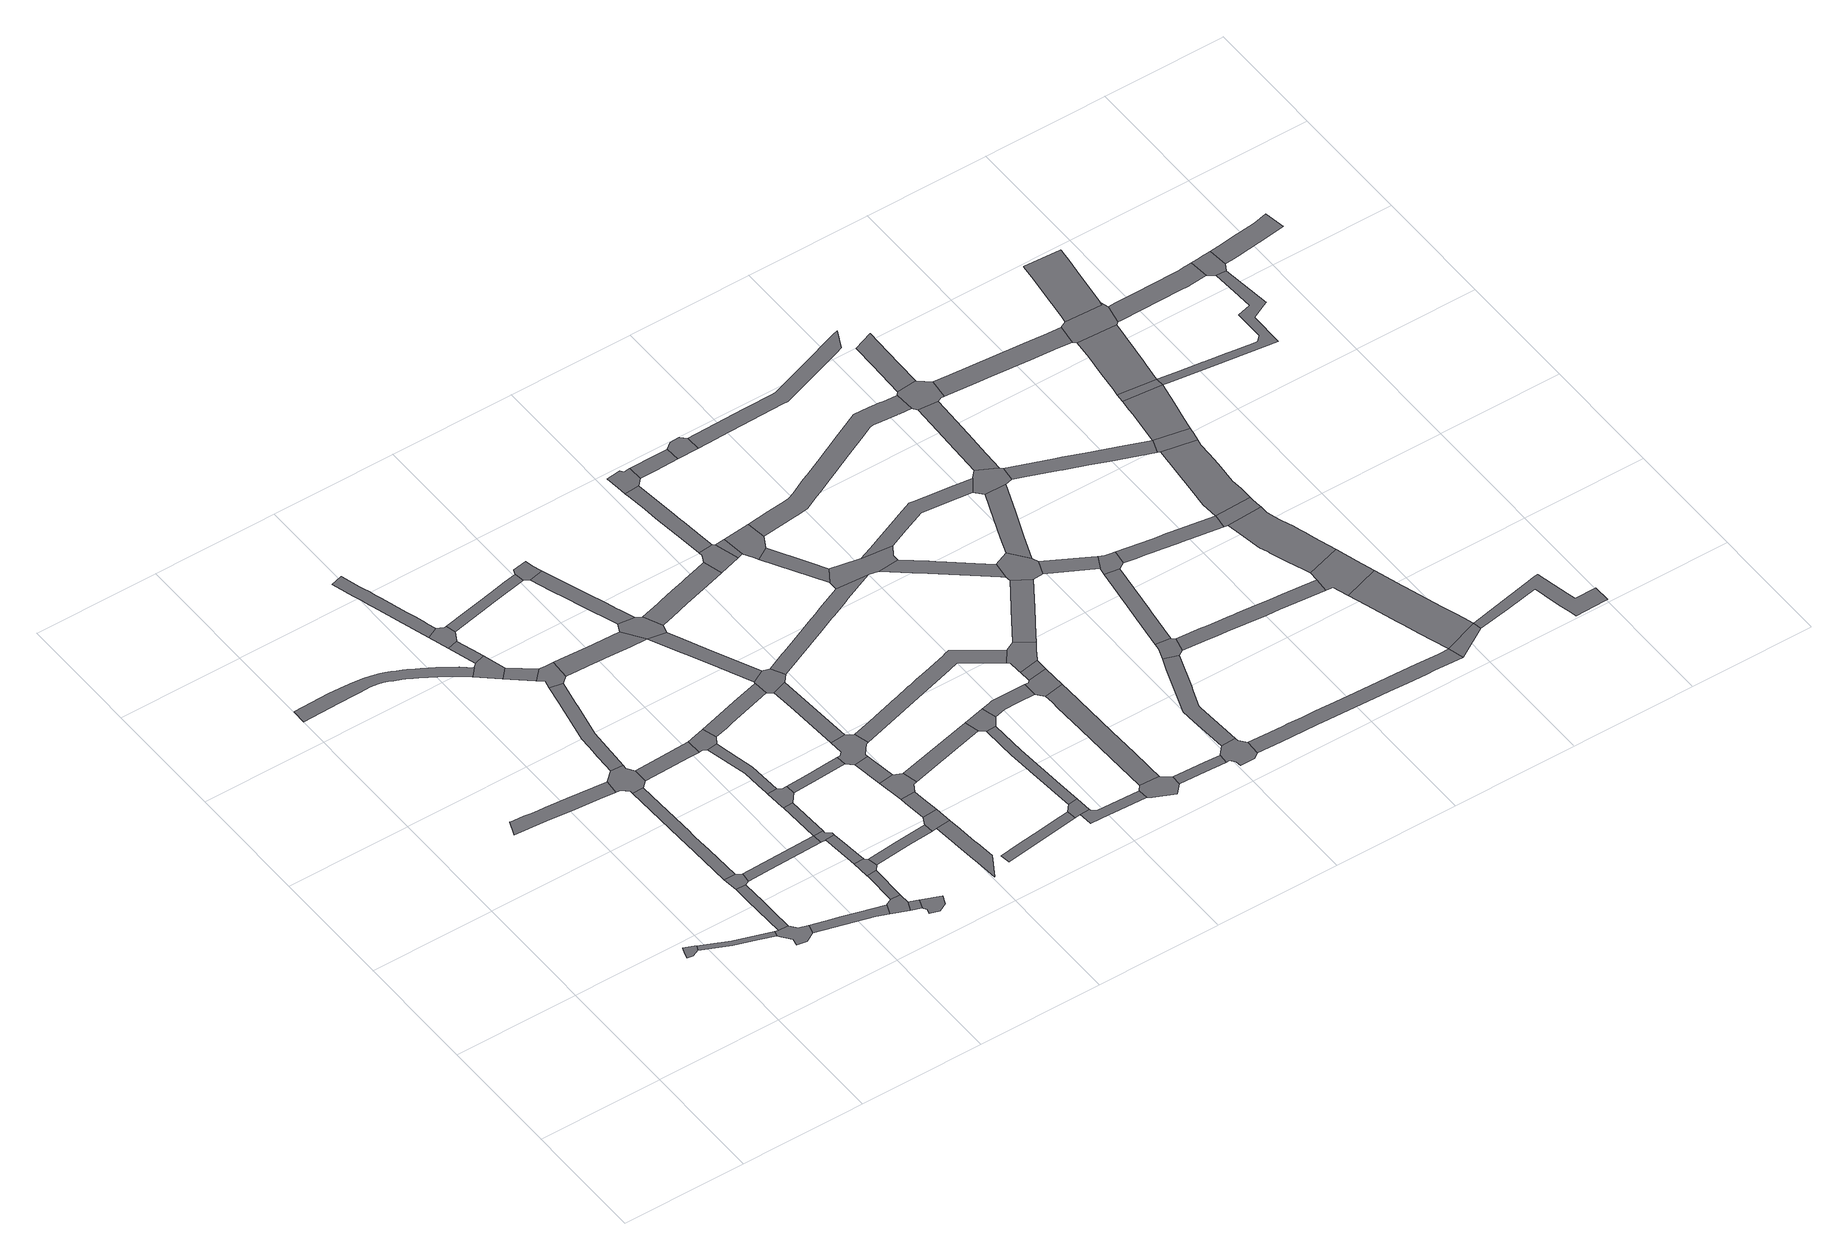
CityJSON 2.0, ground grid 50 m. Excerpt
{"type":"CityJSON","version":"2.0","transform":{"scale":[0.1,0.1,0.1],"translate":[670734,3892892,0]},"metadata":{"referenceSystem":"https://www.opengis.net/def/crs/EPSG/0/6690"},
"CityObjects":{
"road1":{"type":"Road","attributes":{"function":"9","usage":"9","RoadStructureAttribute.widthType":"9","RoadStructureAttribute.width":-9999,"RoadStructureAttribute.sectionType":"9"},"geometry":[{"type":"MultiSurface","lod":"1","boundaries":[[[0,1,2,3,4,5,6]]]}]},
"road2":{"type":"Road","attributes":{"function":"9","usage":"9","RoadStructureAttribute.widthType":"4","RoadStructureAttribute.width":3.48,"RoadStructureAttribute.sectionType":"1"},"geometry":[{"type":"MultiSurface","lod":"1","boundaries":[[[7,8,3,2,9,10,11,12]]]}]},
"road3":{"type":"Road","attributes":{"function":"9","usage":"9","RoadStructureAttribute.widthType":"2","RoadStructureAttribute.width":6.13,"RoadStructureAttribute.sectionType":"1"},"geometry":[{"type":"MultiSurface","lod":"1","boundaries":[[[13,14,15,16,17,18,19,20,21,22,23,24,25]]]}]},
"road4":{"type":"Road","attributes":{"function":"9","usage":"9","RoadStructureAttribute.widthType":"9","RoadStructureAttribute.width":-9999,"RoadStructureAttribute.sectionType":"9"},"geometry":[{"type":"MultiSurface","lod":"1","boundaries":[[[12,11,26,27,28,29,30,31,32,33]]]}]},
"road5":{"type":"Road","attributes":{"function":"9","usage":"9","RoadStructureAttribute.widthType":"3","RoadStructureAttribute.width":4.16,"RoadStructureAttribute.sectionType":"1"},"geometry":[{"type":"MultiSurface","lod":"1","boundaries":[[[32,34,35,36,37,38,39,33]]]}]},
"road6":{"type":"Road","attributes":{"function":"9","usage":"9","RoadStructureAttribute.widthType":"2","RoadStructureAttribute.width":7.08,"RoadStructureAttribute.sectionType":"1"},"geometry":[{"type":"MultiSurface","lod":"1","boundaries":[[[40,41,42,43,44,45,46,47,48,49,50,51,52,53,54,55,56,57,58,59,60,61,62,63,64,65,66,67,68,69,70,71,72,73,74,75,76,77]]]}]},
"road7":{"type":"Road","attributes":{"function":"9","usage":"9","RoadStructureAttribute.widthType":"9","RoadStructureAttribute.width":-9999,"RoadStructureAttribute.sectionType":"9"},"geometry":[{"type":"MultiSurface","lod":"1","boundaries":[[[78,37,36,79,80,81]]]}]},
"road8":{"type":"Road","attributes":{"function":"9","usage":"9","RoadStructureAttribute.widthType":"3","RoadStructureAttribute.width":4.16,"RoadStructureAttribute.sectionType":"1"},"geometry":[{"type":"MultiSurface","lod":"1","boundaries":[[[82,83,84,85,86,87,88,89,90,91,78,81]]]}]},
"road9":{"type":"Road","attributes":{"function":"9","usage":"9","RoadStructureAttribute.widthType":"4","RoadStructureAttribute.width":3.48,"RoadStructureAttribute.sectionType":"1"},"geometry":[{"type":"MultiSurface","lod":"1","boundaries":[[[92,93,94,30,29,95,96,97]]]}]},
"road10":{"type":"Road","attributes":{"function":"9","usage":"9","RoadStructureAttribute.widthType":"9","RoadStructureAttribute.width":-9999,"RoadStructureAttribute.sectionType":"9"},"geometry":[{"type":"MultiSurface","lod":"1","boundaries":[[[98,99,100,101,102,18,17,103,104,88,87]]]}]},
"road11":{"type":"Road","attributes":{"function":"9","usage":"9","RoadStructureAttribute.widthType":"4","RoadStructureAttribute.width":3.91,"RoadStructureAttribute.sectionType":"1"},"geometry":[{"type":"MultiSurface","lod":"1","boundaries":[[[80,79,105,106,107,108]]]}]},
"road12":{"type":"Road","attributes":{"function":"9","usage":"9","RoadStructureAttribute.widthType":"9","RoadStructureAttribute.width":-9999,"RoadStructureAttribute.sectionType":"9"},"geometry":[{"type":"MultiSurface","lod":"1","boundaries":[[[109,97,96,110,111,112]]]}]},
"road13":{"type":"Road","attributes":{"function":"9","usage":"9","RoadStructureAttribute.widthType":"3","RoadStructureAttribute.width":4.77,"RoadStructureAttribute.sectionType":"1"},"geometry":[{"type":"MultiSurface","lod":"1","boundaries":[[[113,114,115,116,117,118,119,102,101,120,121,122,123]]]}]},
"road14":{"type":"Road","attributes":{"function":"9","usage":"9","RoadStructureAttribute.widthType":"9","RoadStructureAttribute.width":-9999,"RoadStructureAttribute.sectionType":"9"},"geometry":[{"type":"MultiSurface","lod":"1","boundaries":[[[124,40,77,125,126,127]]]}]},
"road15":{"type":"Road","attributes":{"function":"9","usage":"9","RoadStructureAttribute.widthType":"4","RoadStructureAttribute.width":3.48,"RoadStructureAttribute.sectionType":"1"},"geometry":[{"type":"MultiSurface","lod":"1","boundaries":[[[128,129,111,110]]]}]},
"road16":{"type":"Road","attributes":{"function":"9","usage":"9","RoadStructureAttribute.widthType":"4","RoadStructureAttribute.width":3.76,"RoadStructureAttribute.sectionType":"1"},"geometry":[{"type":"MultiSurface","lod":"1","boundaries":[[[130,131,132,109,112]]]}]},
"road17":{"type":"Road","attributes":{"function":"9","usage":"9","RoadStructureAttribute.widthType":"3","RoadStructureAttribute.width":5,"RoadStructureAttribute.sectionType":"1"},"geometry":[{"type":"MultiSurface","lod":"1","boundaries":[[[133,134,135,124,127]]]}]},
"road18":{"type":"Road","attributes":{"function":"9","usage":"9","RoadStructureAttribute.widthType":"3","RoadStructureAttribute.width":5,"RoadStructureAttribute.sectionType":"1"},"geometry":[{"type":"MultiSurface","lod":"1","boundaries":[[[136,137,138,139,140,141,142,143,144,145,146,147,148,149,150,151,152,153,154]]]}]},
"road19":{"type":"Road","attributes":{"function":"9","usage":"9","RoadStructureAttribute.widthType":"2","RoadStructureAttribute.width":6.13,"RoadStructureAttribute.sectionType":"1"},"geometry":[{"type":"MultiSurface","lod":"1","boundaries":[[[155,156,157,158,159,160,99,98]]]}]},
"road20":{"type":"Road","attributes":{"function":"9","usage":"9","RoadStructureAttribute.widthType":"9","RoadStructureAttribute.width":-9999,"RoadStructureAttribute.sectionType":"9"},"geometry":[{"type":"MultiSurface","lod":"1","boundaries":[[[161,162,163,142,141,135,134]]]}]},
"road21":{"type":"Road","attributes":{"function":"9","usage":"9","RoadStructureAttribute.widthType":"9","RoadStructureAttribute.width":-9999,"RoadStructureAttribute.sectionType":"9"},"geometry":[{"type":"MultiSurface","lod":"1","boundaries":[[[164,165,129,128,166,167,168]]]}]},
"road22":{"type":"Road","attributes":{"function":"9","usage":"9","RoadStructureAttribute.widthType":"2","RoadStructureAttribute.width":7.08,"RoadStructureAttribute.sectionType":"1"},"geometry":[{"type":"MultiSurface","lod":"1","boundaries":[[[126,125,169,170,171]]]}]},
"road23":{"type":"Road","attributes":{"function":"9","usage":"9","RoadStructureAttribute.widthType":"9","RoadStructureAttribute.width":-9999,"RoadStructureAttribute.sectionType":"9"},"geometry":[{"type":"MultiSurface","lod":"1","boundaries":[[[172,173,174,175,131,130]]]}]},
"road24":{"type":"Road","attributes":{"function":"9","usage":"9","RoadStructureAttribute.widthType":"4","RoadStructureAttribute.width":3.76,"RoadStructureAttribute.sectionType":"1"},"geometry":[{"type":"MultiSurface","lod":"1","boundaries":[[[175,174,176,177,178,179]]]}]},
"road25":{"type":"Road","attributes":{"function":"9","usage":"9","RoadStructureAttribute.widthType":"9","RoadStructureAttribute.width":-9999,"RoadStructureAttribute.sectionType":"9"},"geometry":[{"type":"MultiSurface","lod":"1","boundaries":[[[180,179,178,181,182,183,107,106]]]}]},
"road26":{"type":"Road","attributes":{"function":"9","usage":"9","RoadStructureAttribute.widthType":"4","RoadStructureAttribute.width":3.91,"RoadStructureAttribute.sectionType":"1"},"geometry":[{"type":"MultiSurface","lod":"1","boundaries":[[[184,107,183,185,186]]]}]},
"road27":{"type":"Road","attributes":{"function":"9","usage":"9","RoadStructureAttribute.widthType":"9","RoadStructureAttribute.width":-9999,"RoadStructureAttribute.sectionType":"9"},"geometry":[{"type":"MultiSurface","lod":"1","boundaries":[[[187,188,189,190,171,170,191,113,123]]]}]},
"road28":{"type":"Road","attributes":{"function":"9","usage":"9","RoadStructureAttribute.widthType":"9","RoadStructureAttribute.width":-9999,"RoadStructureAttribute.sectionType":"9"},"geometry":[{"type":"MultiSurface","lod":"1","boundaries":[[[185,192,193,194,195,196,197,186]]]}]},
"road29":{"type":"Road","attributes":{"function":"9","usage":"9","RoadStructureAttribute.widthType":"4","RoadStructureAttribute.width":3.91,"RoadStructureAttribute.sectionType":"1"},"geometry":[{"type":"MultiSurface","lod":"1","boundaries":[[[198,199,200,201,196,195,202,203,204]]]}]},
"road30":{"type":"Road","attributes":{"function":"9","usage":"9","RoadStructureAttribute.widthType":"9","RoadStructureAttribute.width":-9999,"RoadStructureAttribute.sectionType":"9"},"geometry":[{"type":"MultiSurface","lod":"1","boundaries":[[[205,159,158,206,198,204,207,208]]]}]},
"road31":{"type":"Road","attributes":{"function":"9","usage":"9","RoadStructureAttribute.widthType":"4","RoadStructureAttribute.width":3.39,"RoadStructureAttribute.sectionType":"1"},"geometry":[{"type":"MultiSurface","lod":"1","boundaries":[[[209,173,172,210,211,212,213]]]}]},
"road32":{"type":"Road","attributes":{"function":"9","usage":"9","RoadStructureAttribute.widthType":"4","RoadStructureAttribute.width":3.52,"RoadStructureAttribute.sectionType":"1"},"geometry":[{"type":"MultiSurface","lod":"1","boundaries":[[[214,215,216,217,218,219,220,162,161,221,222,223]]]}]},
"road33":{"type":"Road","attributes":{"function":"9","usage":"9","RoadStructureAttribute.widthType":"4","RoadStructureAttribute.width":3.4,"RoadStructureAttribute.sectionType":"1"},"geometry":[{"type":"MultiSurface","lod":"1","boundaries":[[[224,225,193,192,226,227,228]]]}]},
"road34":{"type":"Road","attributes":{"function":"9","usage":"9","RoadStructureAttribute.widthType":"2","RoadStructureAttribute.width":7.08,"RoadStructureAttribute.sectionType":"1"},"geometry":[{"type":"MultiSurface","lod":"1","boundaries":[[[229,230,188,187,231,232,233,234,235,236,237,238,239,240]]]}]},
"road35":{"type":"Road","attributes":{"function":"9","usage":"9","RoadStructureAttribute.widthType":"2","RoadStructureAttribute.width":6.01,"RoadStructureAttribute.sectionType":"1"},"geometry":[{"type":"MultiSurface","lod":"1","boundaries":[[[241,242,243,244,245,246,247,248,249]]]}]},
"road36":{"type":"Road","attributes":{"function":"9","usage":"9","RoadStructureAttribute.widthType":"2","RoadStructureAttribute.width":6.13,"RoadStructureAttribute.sectionType":"1"},"geometry":[{"type":"MultiSurface","lod":"1","boundaries":[[[250,251,252,208,207,253,254,255]]]}]},
"road37":{"type":"Road","attributes":{"function":"9","usage":"9","RoadStructureAttribute.widthType":"9","RoadStructureAttribute.width":-9999,"RoadStructureAttribute.sectionType":"9"},"geometry":[{"type":"MultiSurface","lod":"1","boundaries":[[[256,257,258,213,212,259,246,245]]]}]},
"road38":{"type":"Road","attributes":{"function":"9","usage":"9","RoadStructureAttribute.widthType":"2","RoadStructureAttribute.width":6.01,"RoadStructureAttribute.sectionType":"1"},"geometry":[{"type":"MultiSurface","lod":"1","boundaries":[[[260,258,257,261,262,263]]]}]},
"road39":{"type":"Road","attributes":{"function":"9","usage":"9","RoadStructureAttribute.widthType":"9","RoadStructureAttribute.width":-9999,"RoadStructureAttribute.sectionType":"9"},"geometry":[{"type":"MultiSurface","lod":"1","boundaries":[[[262,264,265,266,267,268,263]]]}]},
"road40":{"type":"Road","attributes":{"function":"9","usage":"9","RoadStructureAttribute.widthType":"2","RoadStructureAttribute.width":6.01,"RoadStructureAttribute.sectionType":"1"},"geometry":[{"type":"MultiSurface","lod":"1","boundaries":[[[268,267,269,270,271]]]}]},
"road41":{"type":"Road","attributes":{"function":"9","usage":"9","RoadStructureAttribute.widthType":"9","RoadStructureAttribute.width":-9999,"RoadStructureAttribute.sectionType":"9"},"geometry":[{"type":"MultiSurface","lod":"1","boundaries":[[[272,273,274,275,214,223,276]]]}]},
"road42":{"type":"Road","attributes":{"function":"9","usage":"9","RoadStructureAttribute.widthType":"9","RoadStructureAttribute.width":-9999,"RoadStructureAttribute.sectionType":"9"},"geometry":[{"type":"MultiSurface","lod":"1","boundaries":[[[270,277,278,279,280,281,282,283,284,228,227,271]]]}]},
"road43":{"type":"Road","attributes":{"function":"9","usage":"9","RoadStructureAttribute.widthType":"3","RoadStructureAttribute.width":5.71,"RoadStructureAttribute.sectionType":"1"},"geometry":[{"type":"MultiSurface","lod":"1","boundaries":[[[285,286,287,288,289,272,276,290,291,292,293,294]]]}]},
"road44":{"type":"Road","attributes":{"function":"9","usage":"9","RoadStructureAttribute.widthType":"9","RoadStructureAttribute.width":-9999,"RoadStructureAttribute.sectionType":"9"},"geometry":[{"type":"MultiSurface","lod":"1","boundaries":[[[295,294,293,240,239,296,297]]]}]},
"road45":{"type":"Road","attributes":{"function":"9","usage":"9","RoadStructureAttribute.widthType":"3","RoadStructureAttribute.width":5.24,"RoadStructureAttribute.sectionType":"1"},"geometry":[{"type":"MultiSurface","lod":"1","boundaries":[[[298,299,300,301,302,296,239,303,304,305,306]]]}]},
"road46":{"type":"Road","attributes":{"function":"9","usage":"9","RoadStructureAttribute.widthType":"2","RoadStructureAttribute.width":6.01,"RoadStructureAttribute.sectionType":"1"},"geometry":[{"type":"MultiSurface","lod":"1","boundaries":[[[307,282,281,308,309]]]}]},
"road47":{"type":"Road","attributes":{"function":"9","usage":"9","RoadStructureAttribute.widthType":"4","RoadStructureAttribute.width":3.57,"RoadStructureAttribute.sectionType":"1"},"geometry":[{"type":"MultiSurface","lod":"1","boundaries":[[[310,311,312,313,314,315,316,317]]]}]},
"road48":{"type":"Road","attributes":{"function":"9","usage":"9","RoadStructureAttribute.widthType":"9","RoadStructureAttribute.width":-9999,"RoadStructureAttribute.sectionType":"9"},"geometry":[{"type":"MultiSurface","lod":"1","boundaries":[[[309,308,318,319,298,306,250,255]]]}]},
"road49":{"type":"Road","attributes":{"function":"9","usage":"9","RoadStructureAttribute.widthType":"3","RoadStructureAttribute.width":5.46,"RoadStructureAttribute.sectionType":"1"},"geometry":[{"type":"MultiSurface","lod":"1","boundaries":[[[320,321,322,323,266,265]]]}]},
"road50":{"type":"Road","attributes":{"function":"9","usage":"9","RoadStructureAttribute.widthType":"2","RoadStructureAttribute.width":7.08,"RoadStructureAttribute.sectionType":"1"},"geometry":[{"type":"MultiSurface","lod":"1","boundaries":[[[297,324,325,326,327,328,329,330,331,332,333,334,335,295]]]}]},
"road51":{"type":"Road","attributes":{"function":"9","usage":"9","RoadStructureAttribute.widthType":"9","RoadStructureAttribute.width":-9999,"RoadStructureAttribute.sectionType":"9"},"geometry":[{"type":"MultiSurface","lod":"1","boundaries":[[[336,337,338,339,340,310,317]]]}]},
"road52":{"type":"Road","attributes":{"function":"9","usage":"9","RoadStructureAttribute.widthType":"4","RoadStructureAttribute.width":3.89,"RoadStructureAttribute.sectionType":"1"},"geometry":[{"type":"MultiSurface","lod":"1","boundaries":[[[339,341,342,343,344,345,346,347,348,349,350,340]]]}]},
"road53":{"type":"Road","attributes":{"function":"9","usage":"9","RoadStructureAttribute.widthType":"4","RoadStructureAttribute.width":3.89,"RoadStructureAttribute.sectionType":"1"},"geometry":[{"type":"MultiSurface","lod":"1","boundaries":[[[351,352,353,354,355,356,357,338,337]]]}]},
"road54":{"type":"Road","attributes":{"function":"9","usage":"9","RoadStructureAttribute.widthType":"9","RoadStructureAttribute.width":-9999,"RoadStructureAttribute.sectionType":"9"},"geometry":[{"type":"MultiSurface","lod":"1","boundaries":[[[344,343,358,359,323,322]]]}]},
"road55":{"type":"Road","attributes":{"function":"9","usage":"9","RoadStructureAttribute.widthType":"3","RoadStructureAttribute.width":5.5,"RoadStructureAttribute.sectionType":"1"},"geometry":[{"type":"MultiSurface","lod":"1","boundaries":[[[360,361,362,363,364,365,366,367,368,369,370,371,372,373,374,375,280,279]]]}]},
"road56":{"type":"Road","attributes":{"function":"9","usage":"9","RoadStructureAttribute.widthType":"2","RoadStructureAttribute.width":6.13,"RoadStructureAttribute.sectionType":"1"},"geometry":[{"type":"MultiSurface","lod":"1","boundaries":[[[376,377,378,379,380,381,382,319,318,383,384,385,386,387,388,389,390,391]]]}]},
"road57":{"type":"Road","attributes":{"function":"9","usage":"9","RoadStructureAttribute.widthType":"9","RoadStructureAttribute.width":-9999,"RoadStructureAttribute.sectionType":"9"},"geometry":[{"type":"MultiSurface","lod":"1","boundaries":[[[392,393,394,395,329,328,396]]]}]},
"road58":{"type":"Road","attributes":{"function":"9","usage":"9","RoadStructureAttribute.widthType":"3","RoadStructureAttribute.width":5.88,"RoadStructureAttribute.sectionType":"1"},"geometry":[{"type":"MultiSurface","lod":"1","boundaries":[[[397,398,399,400,401,394,393,402,403,404,405,406]]]}]},
"road59":{"type":"Road","attributes":{"function":"9","usage":"9","RoadStructureAttribute.widthType":"9","RoadStructureAttribute.width":-9999,"RoadStructureAttribute.sectionType":"9"},"geometry":[{"type":"MultiSurface","lod":"1","boundaries":[[[407,408,392,396]]]}]},
"road60":{"type":"Road","attributes":{"function":"9","usage":"9","RoadStructureAttribute.widthType":"9","RoadStructureAttribute.width":-9999,"RoadStructureAttribute.sectionType":"9"},"geometry":[{"type":"MultiSurface","lod":"1","boundaries":[[[409,410,411,412,355,354,413,414]]]}]},
"road61":{"type":"Road","attributes":{"function":"9","usage":"9","RoadStructureAttribute.widthType":"3","RoadStructureAttribute.width":5.46,"RoadStructureAttribute.sectionType":"1"},"geometry":[{"type":"MultiSurface","lod":"1","boundaries":[[[415,416,417,359,358,418,419,420]]]}]},
"road62":{"type":"Road","attributes":{"function":"9","usage":"9","RoadStructureAttribute.widthType":"9","RoadStructureAttribute.width":-9999,"RoadStructureAttribute.sectionType":"9"},"geometry":[{"type":"MultiSurface","lod":"1","boundaries":[[[421,422,423,424,397,406,425,426]]]}]},
"road63":{"type":"Road","attributes":{"function":"9","usage":"9","RoadStructureAttribute.widthType":"9","RoadStructureAttribute.width":-9999,"RoadStructureAttribute.sectionType":"1"},"geometry":[{"type":"MultiSurface","lod":"1","boundaries":[[[427,408,407,428,429,430,431,432]]]}]},
"road64":{"type":"Road","attributes":{"function":"9","usage":"9","RoadStructureAttribute.widthType":"3","RoadStructureAttribute.width":5.16,"RoadStructureAttribute.sectionType":"1"},"geometry":[{"type":"MultiSurface","lod":"1","boundaries":[[[429,433,434,435,430]]]}]},
"road65":{"type":"Road","attributes":{"function":"9","usage":"9","RoadStructureAttribute.widthType":"2","RoadStructureAttribute.width":8.18,"RoadStructureAttribute.sectionType":"1"},"geometry":[{"type":"MultiSurface","lod":"1","boundaries":[[[436,437,438,439,440,441,442,443,444,445,446,447,448,412,411]]]}]},
"road66":{"type":"Road","attributes":{"function":"9","usage":"9","RoadStructureAttribute.widthType":"9","RoadStructureAttribute.width":-9999,"RoadStructureAttribute.sectionType":"9"},"geometry":[{"type":"MultiSurface","lod":"1","boundaries":[[[449,415,420,442,441,450,451]]]}]},
"road67":{"type":"Road","attributes":{"function":"9","usage":"9","RoadStructureAttribute.widthType":"4","RoadStructureAttribute.width":3.33,"RoadStructureAttribute.sectionType":"1"},"geometry":[{"type":"MultiSurface","lod":"1","boundaries":[[[409,452,453,454,455,410]]]}]},
"road68":{"type":"Road","attributes":{"function":"9","usage":"9","RoadStructureAttribute.widthType":"3","RoadStructureAttribute.width":5.76,"RoadStructureAttribute.sectionType":"1"},"geometry":[{"type":"MultiSurface","lod":"1","boundaries":[[[425,456,457,458,459,426]]]}]},
"road69":{"type":"Road","attributes":{"function":"9","usage":"9","RoadStructureAttribute.widthType":"2","RoadStructureAttribute.width":8.18,"RoadStructureAttribute.sectionType":"1"},"geometry":[{"type":"MultiSurface","lod":"1","boundaries":[[[451,450,460,461]]]}]},
"road70":{"type":"Road","attributes":{"function":"9","usage":"9","RoadStructureAttribute.widthType":"9","RoadStructureAttribute.width":-9999,"RoadStructureAttribute.sectionType":"9"},"geometry":[{"type":"MultiSurface","lod":"1","boundaries":[[[390,462,463,464,465,466,467,468,434,433,391]]]}]},
"road71":{"type":"Road","attributes":{"function":"9","usage":"9","RoadStructureAttribute.widthType":"9","RoadStructureAttribute.width":-9999,"RoadStructureAttribute.sectionType":"9"},"geometry":[{"type":"MultiSurface","lod":"1","boundaries":[[[460,469,470,471,472,365,364,473,474,461]]]}]},
"road72":{"type":"Road","attributes":{"function":"9","usage":"9","RoadStructureAttribute.widthType":"9","RoadStructureAttribute.width":-9999,"RoadStructureAttribute.sectionType":"9"},"geometry":[{"type":"MultiSurface","lod":"1","boundaries":[[[475,476,477,458,457,478]]]}]},
"road73":{"type":"Road","attributes":{"function":"9","usage":"9","RoadStructureAttribute.widthType":"9","RoadStructureAttribute.width":-9999,"RoadStructureAttribute.sectionType":"9"},"geometry":[{"type":"MultiSurface","lod":"1","boundaries":[[[454,453,479,480,481,482,483,484,485,486,487]]]}]},
"road74":{"type":"Road","attributes":{"function":"9","usage":"9","RoadStructureAttribute.widthType":"3","RoadStructureAttribute.width":5.01,"RoadStructureAttribute.sectionType":"1"},"geometry":[{"type":"MultiSurface","lod":"1","boundaries":[[[488,489,490,491,464,463,492,493,494,495,496,497]]]}]},
"road75":{"type":"Road","attributes":{"function":"9","usage":"9","RoadStructureAttribute.widthType":"2","RoadStructureAttribute.width":8.18,"RoadStructureAttribute.sectionType":"1"},"geometry":[{"type":"MultiSurface","lod":"1","boundaries":[[[498,499,500,472,471,501,502,503]]]}]},
"road76":{"type":"Road","attributes":{"function":"9","usage":"9","RoadStructureAttribute.widthType":"2","RoadStructureAttribute.width":6.03,"RoadStructureAttribute.sectionType":"1"},"geometry":[{"type":"MultiSurface","lod":"1","boundaries":[[[504,505,506,507,487,486,508,509,510,511,512]]]}]},
"road77":{"type":"Road","attributes":{"function":"9","usage":"9","RoadStructureAttribute.widthType":"2","RoadStructureAttribute.width":6.13,"RoadStructureAttribute.sectionType":"1"},"geometry":[{"type":"MultiSurface","lod":"1","boundaries":[[[513,514,515,516,517,518,519,520,521,522,523,467,466,524,525,526,527,528,529]]]}]},
"road78":{"type":"Road","attributes":{"function":"9","usage":"9","RoadStructureAttribute.widthType":"2","RoadStructureAttribute.width":7.08,"RoadStructureAttribute.sectionType":"1"},"geometry":[{"type":"MultiSurface","lod":"1","boundaries":[[[530,531,532,533,534,535,536,537,538,539,540,541,542,432,431,543,544,545,546,547,548,549,550,551,552,553,554,555,556,557,558,559,560,561,562]]]}]},
"road79":{"type":"Road","attributes":{"function":"9","usage":"9","RoadStructureAttribute.widthType":"9","RoadStructureAttribute.width":-9999,"RoadStructureAttribute.sectionType":"9"},"geometry":[{"type":"MultiSurface","lod":"1","boundaries":[[[563,564,497,496,498,503,565,566]]]}]},
"road80":{"type":"Road","attributes":{"function":"9","usage":"9","RoadStructureAttribute.widthType":"9","RoadStructureAttribute.width":-9999,"RoadStructureAttribute.sectionType":"9"},"geometry":[{"type":"MultiSurface","lod":"1","boundaries":[[[567,568,569,570,504,512,571]]]}]},
"road81":{"type":"Road","attributes":{"function":"9","usage":"9","RoadStructureAttribute.widthType":"2","RoadStructureAttribute.width":6.03,"RoadStructureAttribute.sectionType":"1"},"geometry":[{"type":"MultiSurface","lod":"1","boundaries":[[[568,572,573,574,575,576,577,578,579,569]]]}]},
"road82":{"type":"Road","attributes":{"function":"9","usage":"9","RoadStructureAttribute.widthType":"3","RoadStructureAttribute.width":5.63,"RoadStructureAttribute.sectionType":"1"},"geometry":[{"type":"MultiSurface","lod":"1","boundaries":[[[565,580,581,566]]]}]},
"road83":{"type":"Road","attributes":{"function":"9","usage":"9","RoadStructureAttribute.widthType":"3","RoadStructureAttribute.width":5.76,"RoadStructureAttribute.sectionType":"1"},"geometry":[{"type":"MultiSurface","lod":"1","boundaries":[[[582,583,584,585,586,587,588,589,475,478,590,591,592,593,594,595,596]]]}]},
"road84":{"type":"Road","attributes":{"function":"9","usage":"9","RoadStructureAttribute.widthType":"2","RoadStructureAttribute.width":8.18,"RoadStructureAttribute.sectionType":"1"},"geometry":[{"type":"MultiSurface","lod":"1","boundaries":[[[597,598,564,563,599,600,601,602]]]}]},
"road85":{"type":"Road","attributes":{"function":"9","usage":"9","RoadStructureAttribute.widthType":"3","RoadStructureAttribute.width":5.73,"RoadStructureAttribute.sectionType":"1"},"geometry":[{"type":"MultiSurface","lod":"1","boundaries":[[[603,604,605,606,607,608,609,610,611,612,613,614,615,484,483,616,617,618,619,620,621,622,623,624,625,626]]]}]},
"road86":{"type":"Road","attributes":{"function":"9","usage":"9","RoadStructureAttribute.widthType":"9","RoadStructureAttribute.width":-9999,"RoadStructureAttribute.sectionType":"9"},"geometry":[{"type":"MultiSurface","lod":"1","boundaries":[[[580,575,574,627,628,629,630,581]]]}]},
"road87":{"type":"Road","attributes":{"function":"9","usage":"9","RoadStructureAttribute.widthType":"9","RoadStructureAttribute.width":-9999,"RoadStructureAttribute.sectionType":"9"},"geometry":[{"type":"MultiSurface","lod":"1","boundaries":[[[601,631,632,633,634,635,513,529,602]]]}]},
"road88":{"type":"Road","attributes":{"function":"9","usage":"9","RoadStructureAttribute.widthType":"3","RoadStructureAttribute.width":5.36,"RoadStructureAttribute.sectionType":"1"},"geometry":[{"type":"MultiSurface","lod":"1","boundaries":[[[636,637,638,639,640,641,642,643,644,645,646,647,648,649,650,651,652,653,567,571]]]}]},
"road89":{"type":"Road","attributes":{"function":"9","usage":"9","RoadStructureAttribute.widthType":"2","RoadStructureAttribute.width":8.18,"RoadStructureAttribute.sectionType":"1"},"geometry":[{"type":"MultiSurface","lod":"1","boundaries":[[[654,655,634,633,656,657,658,659,660,661,662]]]}]},
"road90":{"type":"Road","attributes":{"function":"9","usage":"9","RoadStructureAttribute.widthType":"3","RoadStructureAttribute.width":5.63,"RoadStructureAttribute.sectionType":"1"},"geometry":[{"type":"MultiSurface","lod":"1","boundaries":[[[663,664,665,666,667,668,669,670,671,672,673,674,675,628,627]]]}]},
"road91":{"type":"Road","attributes":{"function":"9","usage":"9","RoadStructureAttribute.widthType":"9","RoadStructureAttribute.width":-9999,"RoadStructureAttribute.sectionType":"9"},"geometry":[{"type":"MultiSurface","lod":"1","boundaries":[[[661,676,677,678,679,680,562,561,662]]]}]},
"road92":{"type":"Road","attributes":{"function":"9","usage":"9","RoadStructureAttribute.widthType":"2","RoadStructureAttribute.width":8.18,"RoadStructureAttribute.sectionType":"1"},"geometry":[{"type":"MultiSurface","lod":"1","boundaries":[[[681,680,679,682,683,684,685]]]}]},
"road93":{"type":"Road","attributes":{"function":"9","usage":"9","RoadStructureAttribute.widthType":"3","RoadStructureAttribute.width":5.58,"RoadStructureAttribute.sectionType":"1"},"geometry":[{"type":"MultiSurface","lod":"1","boundaries":[[[686,687,688,689,690,632,631,691,692,693,694,695,696]]]}]},
"road94":{"type":"Road","attributes":{"function":"9","usage":"9","RoadStructureAttribute.widthType":"9","RoadStructureAttribute.width":-9999,"RoadStructureAttribute.sectionType":"9"},"geometry":[{"type":"MultiSurface","lod":"1","boundaries":[[[643,642,697,698,699,700,701,702,703,704,705]]]}]},
"road95":{"type":"Road","attributes":{"function":"9","usage":"9","RoadStructureAttribute.widthType":"2","RoadStructureAttribute.width":14.8,"RoadStructureAttribute.sectionType":"1"},"geometry":[{"type":"MultiSurface","lod":"1","boundaries":[[[706,707,708,709,710,711,712,704,703,713,714,715,716,717,718,719,720,721,722,723]]]}]},
"road96":{"type":"Road","attributes":{"function":"9","usage":"9","RoadStructureAttribute.widthType":"9","RoadStructureAttribute.width":-9999,"RoadStructureAttribute.sectionType":"9"},"geometry":[{"type":"MultiSurface","lod":"1","boundaries":[[[724,603,626,725]]]}]},
"road97":{"type":"Road","attributes":{"function":"9","usage":"9","RoadStructureAttribute.widthType":"2","RoadStructureAttribute.width":14.8,"RoadStructureAttribute.sectionType":"1"},"geometry":[{"type":"MultiSurface","lod":"1","boundaries":[[[603,724,726,727,728,729,730,731,732,733,700,699,734,735,736,737,738,739,740,741]]]}]},
"road98":{"type":"Road","attributes":{"function":"9","usage":"9","RoadStructureAttribute.widthType":"9","RoadStructureAttribute.width":-9999,"RoadStructureAttribute.sectionType":"9"},"geometry":[{"type":"MultiSurface","lod":"1","boundaries":[[[742,743,744,671,670,706,723]]]}]},
"road99":{"type":"Road","attributes":{"function":"9","usage":"9","RoadStructureAttribute.widthType":"2","RoadStructureAttribute.width":14.8,"RoadStructureAttribute.sectionType":"1"},"geometry":[{"type":"MultiSurface","lod":"1","boundaries":[[[745,746,747,748,749,750,751,752,753,754,671,744]]]}]},
"road100":{"type":"Road","attributes":{"function":"9","usage":"9","RoadStructureAttribute.widthType":"2","RoadStructureAttribute.width":6.99,"RoadStructureAttribute.sectionType":"1"},"geometry":[{"type":"MultiSurface","lod":"1","boundaries":[[[755,756,757,758,759,760,761,678,677,762,763,764,765,766,767]]]}]},
"road101":{"type":"Road","attributes":{"function":"9","usage":"9","RoadStructureAttribute.widthType":"9","RoadStructureAttribute.width":-9999,"RoadStructureAttribute.sectionType":"9"},"geometry":[{"type":"MultiSurface","lod":"1","boundaries":[[[752,751,768,769,686,696]]]}]},
"road102":{"type":"Road","attributes":{"function":"9","usage":"9","RoadStructureAttribute.widthType":"2","RoadStructureAttribute.width":14.8,"RoadStructureAttribute.sectionType":"1"},"geometry":[{"type":"MultiSurface","lod":"1","boundaries":[[[769,770,771,772,773,774,775,686]]]}]},
"road103":{"type":"Road","attributes":{"function":"9","usage":"9","RoadStructureAttribute.widthType":"9","RoadStructureAttribute.width":-9999,"RoadStructureAttribute.sectionType":"9"},"geometry":[{"type":"MultiSurface","lod":"1","boundaries":[[[776,777,773,772]]]}]},
"road104":{"type":"Road","attributes":{"function":"9","usage":"9","RoadStructureAttribute.widthType":"9","RoadStructureAttribute.width":-9999,"RoadStructureAttribute.sectionType":"1"},"geometry":[{"type":"MultiSurface","lod":"1","boundaries":[[[778,779,780,781,782,783,784,785,786,787,788,789,790,791,792,793,724,725]]]}]},
"road105":{"type":"Road","attributes":{"function":"9","usage":"9","RoadStructureAttribute.widthType":"2","RoadStructureAttribute.width":14.8,"RoadStructureAttribute.sectionType":"1"},"geometry":[{"type":"MultiSurface","lod":"1","boundaries":[[[794,795,796,797,777,776,798,799,800,801,802]]]}]},
"road106":{"type":"Road","attributes":{"function":"9","usage":"9","RoadStructureAttribute.widthType":"9","RoadStructureAttribute.width":-9999,"RoadStructureAttribute.sectionType":"9"},"geometry":[{"type":"MultiSurface","lod":"1","boundaries":[[[803,804,805,806,755,767,802,801,807]]]}]},
"road107":{"type":"Road","attributes":{"function":"9","usage":"9","RoadStructureAttribute.widthType":"2","RoadStructureAttribute.width":14.8,"RoadStructureAttribute.sectionType":"1"},"geometry":[{"type":"MultiSurface","lod":"1","boundaries":[[[808,809,810,811,812,813,814,815,816,806,805]]]}]},
"road108":{"type":"Road","attributes":{"function":"9","usage":"9","RoadStructureAttribute.widthType":"4","RoadStructureAttribute.width":3.84,"RoadStructureAttribute.sectionType":"1"},"geometry":[{"type":"MultiSurface","lod":"1","boundaries":[[[817,818,819,820,821,822,823,824,825,826,827,828,829,830,831,832,833,834,835,836,837,776,772,838]]]}]},
"road109":{"type":"Road","attributes":{"function":"9","usage":"9","RoadStructureAttribute.widthType":"2","RoadStructureAttribute.width":7.72,"RoadStructureAttribute.sectionType":"1"},"geometry":[{"type":"MultiSurface","lod":"1","boundaries":[[[839,840,841,842,843,844,845,846,847,848,849,850,803,807]]]}]},
"road110":{"type":"Road","attributes":{"function":"9","usage":"9","RoadStructureAttribute.widthType":"9","RoadStructureAttribute.width":-9999,"RoadStructureAttribute.sectionType":"9"},"geometry":[{"type":"MultiSurface","lod":"1","boundaries":[[[851,852,844,843,824,823,853,854]]]}]},
"road111":{"type":"Road","attributes":{"function":"9","usage":"9","RoadStructureAttribute.widthType":"2","RoadStructureAttribute.width":7.72,"RoadStructureAttribute.sectionType":"1"},"geometry":[{"type":"MultiSurface","lod":"1","boundaries":[[[853,855,856,857,858,859,860,861,862,863,854]]]}]}
},
"vertices":[
[418,426,0],[440,422,0],[469,434,0],[478,454,0],[473,457,0],[434,474,0],[423,448,0],
[592,404,0],[524,434,0],[581,385,0],[674,354,0],[732,335,0],[738,356,0],
[276,1256,0],[407,1245,0],[519,1235,0],[617,1227,0],[681,1222,0],[686,1281,0],[527,1295,0],[440,1303,0],[414,1305,0],[386,1307,0],[358,1310,0],[303,1314,0],[300,1315,0],
[767,288,0],[762,258,0],[802,252,0],[841,274,0],[851,313,0],[814,323,0],[791,350,0],[751,352,0],
[790,438,0],[789,500,0],[787,598,0],[747,598,0],[748,530,0],[749,470,0],
[632,1996,0],[613,2012,0],[592,2028,0],[539,2064,0],[527,2072,0],[480,2099,0],[449,2116,0],[439,2122,0],[425,2129,0],[406,2137,0],[388,2146,0],[369,2154,0],[352,2160,0],[321,2168,0],[290,2174,0],[237,2180,0],[219,2180,0],[152,2184,0],[6,2180,0],[3,2180,0],[2,2120,0],[152,2124,0],[226,2126,0],[243,2126,0],[286,2126,0],[318,2123,0],[336,2118,0],[353,2112,0],[370,2104,0],[395,2093,0],[408,2087,0],[431,2075,0],[447,2066,0],[504,2033,0],[522,2021,0],[565,1992,0],[585,1977,0],[603,1962,0],
[741,660,0],[804,606,0],[809,646,0],[786,660,0],
[781,808,0],[779,889,0],[779,904,0],[778,920,0],[774,1045,0],[770,1185,0],[725,1183,0],[728,1081,0],[733,916,0],[736,829,0],
[1032,265,0],[961,284,0],[911,297,0],[1064,215,0],[1111,197,0],[1127,239,0],
[795,1208,0],[795,1268,0],[777,1297,0],[778,1314,0],[726,1317,0],[700,1220,0],[725,1196,0],
[903,609,0],[1116,616,0],[1114,656,0],[1111,656,0],
[1153,251,0],[1178,170,0],[1193,208,0],[1193,251,0],
[787,1767,0],[772,1690,0],[737,1514,0],[735,1504,0],[733,1453,0],[730,1398,0],[728,1349,0],[787,1497,0],[814,1633,0],[817,1652,0],[838,1757,0],
[649,2010,0],[681,1894,0],[717,1935,0],[691,2023,0],
[1217,156,0],[1231,193,0],
[1194,395,0],[1153,393,0],[1154,384,0],
[684,2046,0],[657,2135,0],[615,2122,0],
[494,2518,0],[504,2485,0],[508,2472,0],[526,2413,0],[550,2334,0],[589,2206,0],[635,2228,0],[625,2259,0],[618,2282,0],[608,2316,0],[598,2349,0],[565,2458,0],[560,2473,0],[555,2488,0],[550,2506,0],[543,2527,0],[538,2543,0],[514,2621,0],[467,2607,0],
[929,1212,0],[953,1213,0],[994,1214,0],[1027,1215,0],[1025,1276,0],[848,1270,0],
[678,2175,0],[670,2215,0],[661,2213,0],
[1294,125,0],[1309,163,0],[1228,139,0],[1222,120,0],[1260,108,0],
[701,1877,0],[770,1821,0],[809,1862,0],
[1210,416,0],[1202,456,0],[1190,466,0],[1150,465,0],
[1184,537,0],[1182,553,0],[1176,620,0],[1137,617,0],
[1134,616,0],[1175,632,0],[1155,649,0],[1155,657,0],
[1114,659,0],[1148,827,0],[1108,826,0],
[865,1779,0],[869,1859,0],[844,1860,0],[840,1860,0],[794,1802,0],
[1179,867,0],[1177,906,0],[1158,905,0],[1142,915,0],[1103,913,0],[1108,834,0],
[1059,1207,0],[1097,1040,0],[1100,967,0],[1102,922,0],[1135,1050,0],[1121,1115,0],[1099,1212,0],
[1044,1282,0],[1044,1216,0],[1118,1240,0],[1101,1298,0],
[1322,467,0],[1305,425,0],[1365,431,0],[1461,439,0],[1458,479,0],
[1009,2283,0],[958,2273,0],[912,2264,0],[880,2257,0],[874,2256,0],[858,2253,0],[771,2235,0],[848,2210,0],[879,2216,0],[1013,2243,0],
[1344,916,0],[1267,911,0],[1285,872,0],[1403,879,0],[1401,919,0],
[1005,1853,0],[899,1858,0],[891,1778,0],[910,1777,0],[957,1775,0],[994,1774,0],[1025,1773,0],[1047,1772,0],[1130,1768,0],[1195,1766,0],[1198,1765,0],[1140,1848,0],
[1561,224,0],[1553,303,0],[1552,318,0],[1545,392,0],[1540,447,0],[1480,441,0],[1497,264,0],[1501,221,0],[1509,134,0],
[1377,1376,0],[1264,1344,0],[1215,1330,0],[1174,1256,0],[1201,1264,0],[1381,1315,0],
[1538,466,0],[1533,516,0],[1473,511,0],[1477,441,0],
[1465,602,0],[1527,585,0],[1522,630,0],[1463,626,0],
[1540,662,0],[1555,666,0],[1541,724,0],[1507,740,0],[1447,732,0],
[1495,823,0],[1489,863,0],[1430,855,0],
[1093,2245,0],[1080,2284,0],[1075,2314,0],[1016,2304,0],[1034,2231,0],
[1487,876,0],[1517,913,0],[1530,917,0],[1514,975,0],[1484,994,0],[1424,990,0],[1427,934,0],[1413,919,0],
[1201,1939,0],[1198,1948,0],[1183,1989,0],[1180,2000,0],[1160,2055,0],[1064,2146,0],[1086,2086,0],[1106,2028,0],[1157,1883,0],[1224,1876,0],
[1248,1861,0],[1271,1752,0],[1282,1787,0],
[1431,1412,0],[1391,1497,0],[1384,1511,0],[1336,1612,0],[1298,1694,0],[1250,1654,0],[1264,1626,0],[1319,1510,0],[1379,1383,0],
[1410,1211,0],[1463,1321,0],[1404,1299,0],
[1895,247,0],[1838,239,0],[1780,231,0],[1661,215,0],[1586,204,0],[1591,165,0],[1678,177,0],[1900,207,0],
[1489,1350,0],[1460,1402,0],
[1633,685,0],[1753,715,0],[1870,744,0],[1856,802,0],
[1314,1797,0],[1329,1801,0],[1410,1825,0],[1518,1857,0],[1593,1879,0],[1571,1956,0],[1536,1946,0],[1473,1927,0],[1460,1923,0],[1405,1907,0],[1343,1889,0],[1328,1884,0],
[1920,210,0],[1923,210,0],[1963,213,0],[1958,278,0],[1919,275,0],
[1950,391,0],[1936,584,0],[1933,727,0],[1893,726,0],[1894,644,0],[1896,580,0],[1900,524,0],[1906,443,0],[1912,367,0],[1913,347,0],
[1928,155,0],[2006,152,0],[2021,152,0],[2158,146,0],[2154,186,0],[1982,193,0],[1964,209,0],
[1958,765,0],[1943,824,0],
[1723,973,0],[1961,1043,0],[2003,1055,0],[2049,1022,0],[2140,957,0],[2175,1006,0],[2014,1121,0],[1994,1115,0],[1982,1111,0],[1889,1084,0],[1840,1070,0],[1813,1062,0],[1798,1058,0],[1735,1039,0],[1730,1038,0],[1592,998,0],
[1768,1542,0],[1740,1529,0],[1700,1511,0],[1661,1494,0],[1606,1469,0],[1546,1442,0],[1535,1437,0],[1637,1417,0],[1699,1445,0],[1774,1479,0],[1788,1485,0],[1846,1511,0],[1860,1518,0],[1873,1524,0],[1998,1580,0],[1870,1588,0],
[1652,2001,0],[1644,2007,0],[1585,2001,0],[1586,1986,0],[1680,1905,0],
[1543,2382,0],[1545,2366,0],[1554,2284,0],[1560,2226,0],[1572,2117,0],[1636,2086,0],[1628,2156,0],[1626,2173,0],[1621,2219,0],[1603,2388,0],
[1703,1912,0],[1693,2005,0],
[2287,136,0],[2288,176,0],[2251,204,0],[2171,207,0],[2173,136,0],[2254,100,0],
[2131,834,0],[1993,836,0],[1981,833,0],[2006,777,0],[2062,776,0],[2131,775,0],
[1602,2472,0],[1592,2484,0],[1533,2477,0],[1539,2419,0],[1627,2413,0],[1626,2473,0],
[1766,2014,0],[1728,1870,0],[1734,1859,0],[1786,1889,0],[1812,1938,0],[1803,2018,0],
[1869,1626,0],[1905,1682,0],[1869,1746,0],
[2250,258,0],[2250,270,0],[2248,347,0],[2244,477,0],[2237,727,0],[2236,760,0],[2157,747,0],[2158,708,0],[2159,677,0],[2160,635,0],[2160,623,0],[2161,597,0],[2167,373,0],
[2146,834,0],[2234,855,0],[2154,842,0],
[2393,131,0],[2479,127,0],[2481,167,0],[2421,170,0],
[1696,2414,0],[1787,2416,0],[1785,2476,0],[1734,2475,0],
[2233,906,0],[2153,890,0],
[2001,1580,0],[2037,1573,0],[2123,1580,0],[2124,1607,0],[2147,1645,0],[2022,1657,0],[2019,1658,0],
[2250,932,0],[2260,948,0],[2282,980,0],[2215,1025,0],[2151,949,0],[2153,901,0],
[1873,2477,0],[1852,2497,0],[1812,2496,0],[1874,2417,0],
[2493,127,0],[2508,109,0],[2510,86,0],[2571,86,0],[2593,103,0],[2596,163,0],[2572,190,0],[2571,204,0],[2511,200,0],
[2329,1414,0],[2254,1475,0],[2243,1484,0],[2206,1514,0],[2128,1499,0],[2170,1466,0],[2313,1350,0],[2366,1306,0],[2378,1297,0],[2387,1366,0],
[2381,1276,0],[2348,1226,0],[2304,1160,0],[2299,1007,0],[2371,1116,0],[2449,1234,0],
[2590,663,0],[2571,613,0],[2499,411,0],[2502,353,0],[2560,393,0],[2560,405,0],[2587,480,0],[2593,495,0],[2646,643,0],
[2562,1753,0],[2489,1762,0],[2376,1775,0],[2361,1776,0],[2337,1779,0],[2314,1782,0],[2251,1755,0],[2220,1741,0],[2166,1718,0],[2148,1711,0],[2078,1681,0],[2231,1681,0],[2275,1700,0],[2321,1719,0],[2413,1710,0],[2468,1704,0],[2522,1697,0],
[2527,2235,0],[2514,2236,0],[2468,2239,0],[2406,2243,0],[2307,2195,0],[2174,2129,0],[2106,2096,0],[2083,2085,0],[2015,2051,0],[1989,2039,0],[1954,2035,0],[1883,2027,0],[1849,2023,0],[1910,1949,0],[1936,1952,0],[1965,1956,0],[2012,1961,0],[2073,1991,0],[2092,2000,0],[2123,2015,0],[2153,2030,0],[2163,2035,0],[2186,2046,0],[2280,2092,0],[2381,2142,0],[2418,2160,0],[2436,2161,0],[2451,2160,0],[2528,2154,0],[2530,2154,0],[2537,2154,0],[2586,2151,0],[2582,2231,0],
[2504,1319,0],[2447,1393,0],[2491,1237,0],[2512,1294,0],
[2682,715,0],[2670,727,0],[2610,735,0],[2607,710,0],[2669,656,0],
[2690,871,0],[2692,886,0],[2722,1103,0],[2662,1112,0],[2648,1012,0],[2645,986,0],[2643,972,0],[2629,874,0],
[2667,1143,0],[2695,1196,0],
[2594,2606,0],[2573,2599,0],[2533,2585,0],[2440,2552,0],[2249,2484,0],[2229,2484,0],[2134,2482,0],[2113,2482,0],[1956,2419,0],[1971,2419,0],[2236,2424,0],[2259,2424,0],[2483,2503,0],[2531,2520,0],[2557,2530,0],
[2507,1550,0],[2474,1465,0],[2543,1422,0],[2590,1541,0],[2637,1663,0],[2552,1666,0],
[3421,132,0],[3380,133,0],[3290,137,0],[3170,141,0],[3100,144,0],[3007,147,0],[2932,150,0],[2899,151,0],[2869,153,0],[2818,154,0],[2762,157,0],[2738,157,0],[2662,160,0],[2691,99,0],[2785,96,0],[2842,94,0],[2864,93,0],[3074,85,0],[3135,83,0],[3208,80,0],[3292,77,0],[3319,76,0],[3357,74,0],[3438,71,0],
[2748,1119,0],[2756,1178,0],[2740,1181,0],[2718,1184,0],
[2669,1671,0],[2676,1732,0],[2666,1742,0],[2587,1781,0],[2564,1755,0],
[2781,647,0],[2807,644,0],[2848,641,0],[3004,628,0],[3056,624,0],[3158,615,0],[3239,608,0],[3244,668,0],[3104,680,0],[3058,684,0],[3009,688,0],[2952,693,0],[2927,695,0],[2911,696,0],[2899,697,0],[2825,703,0],[2801,705,0],[2784,707,0],
[2596,2014,0],[2593,1941,0],[2667,1779,0],[2669,1823,0],[2671,1884,0],[2672,1907,0],[2676,2012,0],[2680,2125,0],[2600,2131,0],
[2798,1111,0],[2836,1106,0],[2854,1103,0],[2901,1096,0],[2956,1088,0],[2970,1086,0],[3002,1081,0],[3131,1062,0],[3140,1122,0],[2968,1147,0],[2951,1150,0],[2936,1152,0],[2898,1157,0],
[2697,2135,0],[2712,2134,0],[2719,2214,0],[2674,2251,0],[2594,2244,0],
[2597,2398,0],[2676,2351,0],[2678,2479,0],[2679,2529,0],[2598,2498,0],
[3173,1545,0],[3082,1580,0],[2950,1629,0],[2872,1659,0],[2843,1670,0],[2710,1656,0],[2826,1612,0],[2839,1607,0],[2925,1575,0],[2995,1548,0],[3152,1489,0],
[3269,606,0],[3276,582,0],[3289,544,0],[3431,590,0],[3416,641,0],[3415,644,0],[3383,749,0],[3246,706,0],[3245,671,0],
[3147,1060,0],[3160,986,0],[3173,907,0],[3186,873,0],[3188,868,0],[3211,801,0],[3237,731,0],[3373,781,0],[3355,842,0],[3344,877,0],[3336,902,0],[3328,927,0],[3310,978,0],[3302,1000,0],[3297,1015,0],[3292,1034,0],[3291,1060,0],[3291,1066,0],
[3562,184,0],[3569,150,0],
[3561,187,0],[3549,225,0],[3539,256,0],[3521,312,0],[3491,404,0],[3470,470,0],[3460,501,0],[3432,587,0],[3312,471,0],[3338,390,0],[3354,341,0],[3362,317,0],[3368,299,0],[3384,249,0],[3400,199,0],[3420,135,0],
[3289,1093,0],[3288,1118,0],[3288,1127,0],
[3288,1135,0],[3286,1179,0],[3283,1228,0],[3291,1323,0],[3294,1383,0],[3296,1432,0],[3301,1458,0],[3164,1484,0],[3143,1269,0],[3135,1190,0],
[3233,2173,0],[3164,2178,0],[3145,2180,0],[3107,2183,0],[3082,2185,0],[2960,2195,0],[2786,2208,0],[2839,2124,0],[2899,2119,0],[3057,2106,0],[3166,2098,0],[3202,2095,0],[3221,2093,0],
[3308,1492,0],[3313,1518,0],
[3323,1571,0],[3339,1651,0],[3357,1744,0],[3198,1759,0],[3193,1713,0],[3190,1689,0],
[3356,1778,0],[3202,1796,0],
[3700,173,0],[3832,197,0],[3847,115,0],[3853,89,0],[3866,33,0],[3871,9,0],[3993,12,0],[4005,12,0],[4004,82,0],[3917,80,0],[3909,117,0],[3880,251,0],[3861,247,0],[3823,240,0],[3674,208,0],[3565,185,0],
[3226,1999,0],[3216,1919,0],[3209,1855,0],[3206,1828,0],[3356,1781,0],[3367,1860,0],[3369,1874,0],[3395,2074,0],[3235,2081,0],
[3422,2162,0],[3412,2195,0],[3411,2182,0],[3260,2188,0],[3406,2082,0],
[3434,2366,0],[3440,2414,0],[3447,2478,0],[3448,2481,0],[3298,2490,0],[3297,2487,0],[3290,2431,0],[3280,2344,0],[3264,2219,0],
[3377,1742,0],[3563,1717,0],[3802,1686,0],[3804,1828,0],[3862,1857,0],[3879,1865,0],[3853,2068,0],[3813,2071,0],[3820,1945,0],[3820,1941,0],[3823,1886,0],[3766,1869,0],[3767,1749,0],[3744,1727,0],[3728,1729,0],[3638,1741,0],[3627,1742,0],[3536,1755,0],[3534,1755,0],[3444,1767,0],[3359,1778,0],[3360,1744,0],
[3421,2082,0],[3673,2084,0],[3704,2084,0],[3722,2084,0],[3786,2091,0],[3779,2170,0],[3740,2167,0],[3723,2165,0],[3593,2163,0],[3559,2163,0],[3507,2163,0],[3457,2162,0],
[3825,2175,0],[3805,2173,0],[3871,2099,0],[3863,2178,0],
[3908,2102,0],[3927,2104,0],[4079,2123,0],[4139,2131,0],[4124,2215,0],[4069,2202,0],[3999,2193,0],[3977,2191,0],[3918,2184,0]
]}
